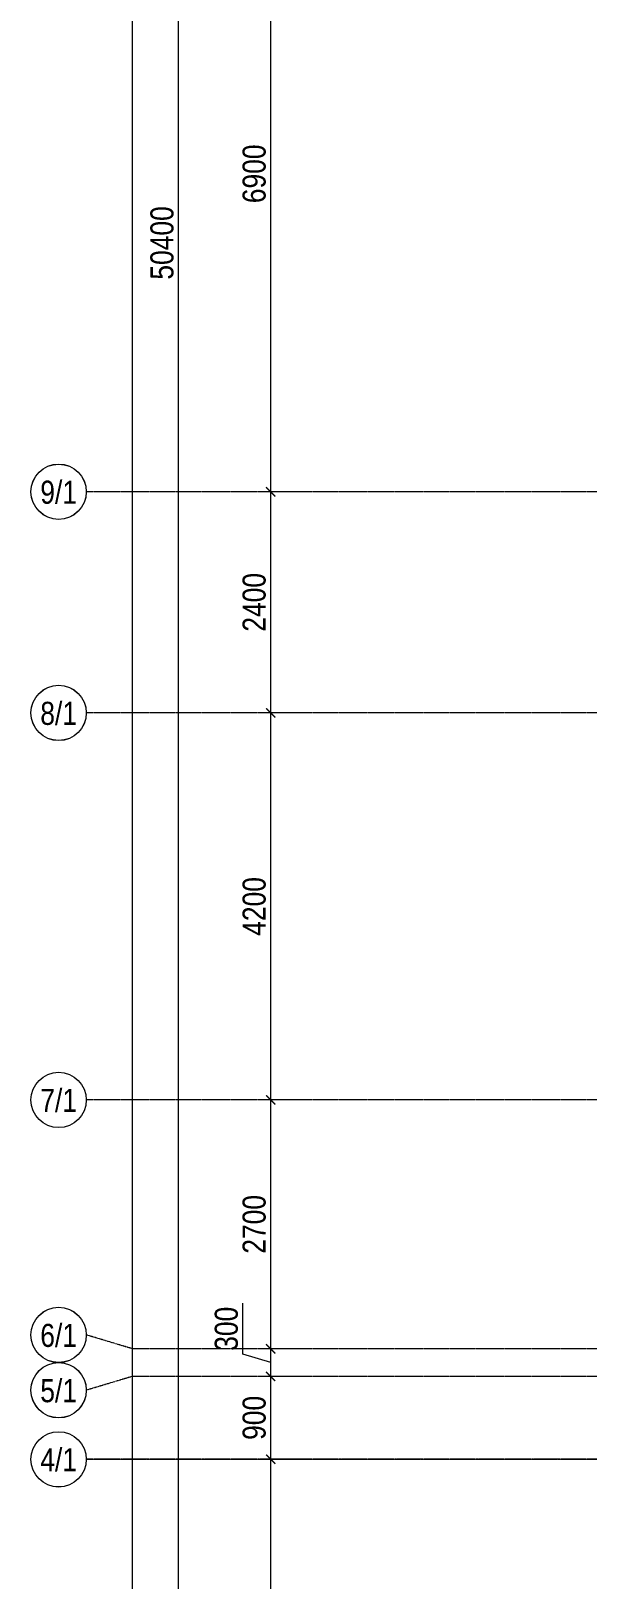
# Model space of a CAD drawing. Header units: millimetres. Extents: x 470010 to 1231400, y -134005 to 421770.
# Drawn here: x 799968 to 805999, y 146914 to 163713 of the extents above; entities that cross this region are included whole.
import ezdxf
from ezdxf.enums import TextEntityAlignment as Align

# ---------------------------------------------------------------- set-up
doc = ezdxf.new("R2010")
doc.units = ezdxf.units.MM
doc.linetypes.add('CENTER2', pattern=[28.575, 19.05, -3.175, 3.175, -3.175])
doc.layers.get('Defpoints').update_dxf_attribs({"color": 140})
doc.layers.add('РД_Оси_100', color=7, linetype='Continuous', lineweight=0, true_color=0x525252)
doc.layers.add('РД_Оси_размер', color=8, linetype='Continuous', lineweight=0)
doc.styles.add('style1', font='ARIALN.TTF')
doc.styles.add('ккк', font='isocpeur.ttf', dxfattribs={"width": 0.85, "oblique": 15})
doc.dimstyles.new('Dim100_ареал', dxfattribs={"dimscale": 100, "dimtxt": 2.5, "dimasz": 1, "dimexe": 1, "dimexo": 1, "dimgap": 0.5, "dimtad": 1, "dimzin": 12, "dimdsep": 46, "dimtxsty": 'style1', "dimblk": 'ARCHTICK', "dimcen": 1, "dimdle": 1, "dimclrd": 256, "dimclre": 256, "dimaunit": 1, "dimadec": 0, "dimazin": 3, "dimtfac": 1, "dimtmove": 1, "dimatfit": 3, "dimldrblk": 'OPEN30', "dimfxl": 4, "dimfxlon": 1, "dimtolj": 1, "dimtzin": 0, "dimlwd": 9, "dimlwe": 9, "dimarcsym": 0})

# ---------------------------------------------------------------- blocks, each defined once
blk = doc.blocks.new('A-iden')
at = {"linetype": 'Continuous', "lineweight": 5}
blk.add_circle((0, -4), 3, dxfattribs=at)
at = {"color": 0, "linetype": 'Continuous', "lineweight": 20, "style": 'ккк', "width": 0.85}
blk.add_attdef('ID', text='', height=4, dxfattribs=at).set_placement((0.31, -3.85), align=Align.MIDDLE_CENTER)
blk = doc.blocks.new('_ArchTick')
at = {"color": 0, "linetype": 'ByBlock', "const_width": 0.15}
blk.add_lwpolyline([(-0.5, -0.5), (0.5, 0.5)], dxfattribs=at)
blk = doc.blocks.new('*D154')
at = {"layer": 'Defpoints', "color": 0, "transparency": 16777216}
for p in [(-5455, 134700), (-2955, 134700), (-2955, 0)]:
    blk.add_point(p, dxfattribs=at)
at = {"layer": 'РД_Оси_размер', "lineweight": 9, "transparency": 16777216}
for p, q in [((-5455, -100), (-5455, 134800)), ((-5055, 134700), (-5555, 134700)), ((-5055, 0), (-5555, 0))]:
    blk.add_line(p, q, dxfattribs=at)
at = {"layer": 'РД_Оси_размер', "lineweight": 9, "transparency": 16777216, "xscale": 100, "yscale": 100, "zscale": 100}
for p, rotation in [((-5455, 134700), 90), ((-5455, 0), 270)]:
    blk.add_blockref('_ArchTick', p, dxfattribs=dict(at, rotation=rotation))
at = {"layer": 'РД_Оси_размер', "color": 0, "transparency": 16777216, "insert": (-5633, 67350), "char_height": 250, "attachment_point": 5, "rotation": 90, "style": 'style1'}
blk.add_mtext('\\A1;134700', dxfattribs=at)
blk = doc.blocks.new('_Open30')
at = {"color": 0, "linetype": 'ByBlock', "lineweight": -2}
for p, q in [((-1, 0.27), (0, 0)), ((0, 0), (-1, -0.27)), ((0, 0), (-1, 0))]:
    blk.add_line(p, q, dxfattribs=at)
blk = doc.blocks.new('*D155')
at = {"layer": 'Defpoints', "color": 0, "transparency": 16777216}
for p in [(-3955, 25500), (-2955, 25500), (-2955, 21300)]:
    blk.add_point(p, dxfattribs=at)
at = {"layer": 'РД_Оси_размер', "lineweight": 9, "transparency": 16777216}
for p, q in [((-3955, 21200), (-3955, 25600)), ((-3555, 25500), (-4055, 25500)), ((-3555, 21300), (-4055, 21300))]:
    blk.add_line(p, q, dxfattribs=at)
at = {"layer": 'РД_Оси_размер', "lineweight": 9, "transparency": 16777216, "xscale": 100, "yscale": 100, "zscale": 100}
for p, rotation in [((-3955, 25500), 90), ((-3955, 21300), 270)]:
    blk.add_blockref('_ArchTick', p, dxfattribs=dict(at, rotation=rotation))
at = {"layer": 'РД_Оси_размер', "color": 0, "transparency": 16777216, "insert": (-4133, 23400), "char_height": 250, "attachment_point": 5, "rotation": 90, "style": 'style1'}
blk.add_mtext('\\A1;4200', dxfattribs=at)
blk = doc.blocks.new('*D156')
at = {"layer": 'Defpoints', "color": 0, "transparency": 16777216}
for p in [(-3955, 26400), (-2955, 26400), (-2955, 25500)]:
    blk.add_point(p, dxfattribs=at)
at = {"layer": 'РД_Оси_размер', "lineweight": 9, "transparency": 16777216}
for p, q in [((-3555, 26400), (-4055, 26400)), ((-3955, 25400), (-3955, 26500)), ((-3555, 25500), (-4055, 25500))]:
    blk.add_line(p, q, dxfattribs=at)
at = {"layer": 'РД_Оси_размер', "lineweight": 9, "transparency": 16777216, "xscale": 100, "yscale": 100, "zscale": 100}
for p, rotation in [((-3955, 26400), 90), ((-3955, 25500), 270)]:
    blk.add_blockref('_ArchTick', p, dxfattribs=dict(at, rotation=rotation))
at = {"layer": 'РД_Оси_размер', "color": 0, "transparency": 16777216, "insert": (-4133, 25950), "char_height": 250, "attachment_point": 5, "rotation": 90, "style": 'style1'}
blk.add_mtext('\\A1;900', dxfattribs=at)
blk = doc.blocks.new('*D157')
at = {"layer": 'Defpoints', "color": 0, "transparency": 16777216}
for p in [(-3955, 26700), (-2955, 26700), (-2955, 26400)]:
    blk.add_point(p, dxfattribs=at)
at = {"layer": 'РД_Оси_размер', "lineweight": 9, "transparency": 16777216}
for p, q in [((-4258, 26641), (-4258, 27193)), ((-3955, 26300), (-3955, 26800)), ((-3955, 26550), (-4258, 26641)), ((-3555, 26700), (-4055, 26700)), ((-3555, 26400), (-4055, 26400))]:
    blk.add_line(p, q, dxfattribs=at)
at = {"layer": 'РД_Оси_размер', "lineweight": 9, "transparency": 16777216, "xscale": 100, "yscale": 100, "zscale": 100}
for p, rotation in [((-3955, 26700), 90), ((-3955, 26400), 270)]:
    blk.add_blockref('_ArchTick', p, dxfattribs=dict(at, rotation=rotation))
at = {"layer": 'РД_Оси_размер', "color": 0, "transparency": 16777216, "insert": (-4435, 26917), "char_height": 250, "attachment_point": 5, "rotation": 90, "style": 'style1'}
blk.add_mtext('\\A1;300', dxfattribs=at)
blk = doc.blocks.new('*D158')
at = {"layer": 'Defpoints', "color": 0, "transparency": 16777216}
for p in [(-3955, 29400), (-2955, 29400), (-2955, 26700)]:
    blk.add_point(p, dxfattribs=at)
at = {"layer": 'РД_Оси_размер', "lineweight": 9, "transparency": 16777216}
for p, q in [((-3555, 29400), (-4055, 29400)), ((-3955, 26600), (-3955, 29500)), ((-3555, 26700), (-4055, 26700))]:
    blk.add_line(p, q, dxfattribs=at)
at = {"layer": 'РД_Оси_размер', "lineweight": 9, "transparency": 16777216, "xscale": 100, "yscale": 100, "zscale": 100}
for p, rotation in [((-3955, 29400), 90), ((-3955, 26700), 270)]:
    blk.add_blockref('_ArchTick', p, dxfattribs=dict(at, rotation=rotation))
at = {"layer": 'РД_Оси_размер', "color": 0, "transparency": 16777216, "insert": (-4133, 28050), "char_height": 250, "attachment_point": 5, "rotation": 90, "style": 'style1'}
blk.add_mtext('\\A1;2700', dxfattribs=at)
blk = doc.blocks.new('*D159')
at = {"layer": 'Defpoints', "color": 0, "transparency": 16777216}
for p in [(-3955, 33600), (-2955, 33600), (-2955, 29400)]:
    blk.add_point(p, dxfattribs=at)
at = {"layer": 'РД_Оси_размер', "lineweight": 9, "transparency": 16777216}
for p, q in [((-3555, 33600), (-4055, 33600)), ((-3955, 29300), (-3955, 33700)), ((-3555, 29400), (-4055, 29400))]:
    blk.add_line(p, q, dxfattribs=at)
at = {"layer": 'РД_Оси_размер', "lineweight": 9, "transparency": 16777216, "xscale": 100, "yscale": 100, "zscale": 100}
for p, rotation in [((-3955, 33600), 90), ((-3955, 29400), 270)]:
    blk.add_blockref('_ArchTick', p, dxfattribs=dict(at, rotation=rotation))
at = {"layer": 'РД_Оси_размер', "color": 0, "transparency": 16777216, "insert": (-4133, 31500), "char_height": 250, "attachment_point": 5, "rotation": 90, "style": 'style1'}
blk.add_mtext('\\A1;4200', dxfattribs=at)
blk = doc.blocks.new('*D160')
at = {"layer": 'Defpoints', "color": 0, "transparency": 16777216}
for p in [(-3955, 36000), (-2955, 36000), (-2955, 33600)]:
    blk.add_point(p, dxfattribs=at)
at = {"layer": 'РД_Оси_размер', "lineweight": 9, "transparency": 16777216}
for p, q in [((-3555, 36000), (-4055, 36000)), ((-3955, 33500), (-3955, 36100)), ((-3555, 33600), (-4055, 33600))]:
    blk.add_line(p, q, dxfattribs=at)
at = {"layer": 'РД_Оси_размер', "lineweight": 9, "transparency": 16777216, "xscale": 100, "yscale": 100, "zscale": 100}
for p, rotation in [((-3955, 36000), 90), ((-3955, 33600), 270)]:
    blk.add_blockref('_ArchTick', p, dxfattribs=dict(at, rotation=rotation))
at = {"layer": 'РД_Оси_размер', "color": 0, "transparency": 16777216, "insert": (-4133, 34800), "char_height": 250, "attachment_point": 5, "rotation": 90, "style": 'style1'}
blk.add_mtext('\\A1;2400', dxfattribs=at)
blk = doc.blocks.new('*D161')
at = {"layer": 'Defpoints', "color": 0, "transparency": 16777216}
for p in [(-3955, 42900), (-2955, 42900), (-2955, 36000)]:
    blk.add_point(p, dxfattribs=at)
at = {"layer": 'РД_Оси_размер', "lineweight": 9, "transparency": 16777216}
for p, q in [((-3555, 42900), (-4055, 42900)), ((-3955, 35900), (-3955, 43000)), ((-3555, 36000), (-4055, 36000))]:
    blk.add_line(p, q, dxfattribs=at)
at = {"layer": 'РД_Оси_размер', "lineweight": 9, "transparency": 16777216, "xscale": 100, "yscale": 100, "zscale": 100}
for p, rotation in [((-3955, 42900), 90), ((-3955, 36000), 270)]:
    blk.add_blockref('_ArchTick', p, dxfattribs=dict(at, rotation=rotation))
at = {"layer": 'РД_Оси_размер', "color": 0, "transparency": 16777216, "insert": (-4133, 39450), "char_height": 250, "attachment_point": 5, "rotation": 90, "style": 'style1'}
blk.add_mtext('\\A1;6900', dxfattribs=at)
blk = doc.blocks.new('*D198')
at = {"layer": 'Defpoints', "color": 0, "transparency": 16777216}
for p in [(-4955, 63900), (-2955, 63900), (-2955, 13500)]:
    blk.add_point(p, dxfattribs=at)
at = {"layer": 'РД_Оси_размер', "lineweight": 9, "transparency": 16777216}
for p, q in [((-4555, 63900), (-5055, 63900)), ((-4955, 13400), (-4955, 64000)), ((-4555, 13500), (-5055, 13500))]:
    blk.add_line(p, q, dxfattribs=at)
at = {"layer": 'РД_Оси_размер', "lineweight": 9, "transparency": 16777216, "xscale": 100, "yscale": 100, "zscale": 100}
for p, rotation in [((-4955, 63900), 90), ((-4955, 13500), 270)]:
    blk.add_blockref('_ArchTick', p, dxfattribs=dict(at, rotation=rotation))
at = {"layer": 'РД_Оси_размер', "color": 0, "transparency": 16777216, "insert": (-5133, 38700), "char_height": 250, "attachment_point": 5, "rotation": 90, "style": 'style1'}
blk.add_mtext('\\A1;50400', dxfattribs=at)
blk = doc.blocks.new('СОШ_2200_АР_ОСИ_М100_28.05.24')
at = {"layer": 'РД_Оси_100', "color": 251, "linetype": 'CENTER2', "true_color": 0x636466}
for p, q in [((29555, 36000), (-5954.958, 36000)), ((29555, 33600), (-5954.958, 33600)), ((29555, 29400), (-5954.958, 29400))]:
    blk.add_line(p, q, dxfattribs=at)
for points in [[(29555, 26700), (-5454.958, 26700), (-5954.958, 26850)], [(29555, 26400), (-5454.958, 26400), (-5954.958, 26250)], [(29555, 25500), (-5954.958, 25500)]]:
    blk.add_lwpolyline(points, dxfattribs=at)
at = {"layer": 'РД_Оси_100', "color": 251, "true_color": 0x636466}
ref = blk.add_blockref('A-iden', (-6254.958, 36400), dxfattribs=dict(at, xscale=100, yscale=100, zscale=100))
ref.add_attrib('ID', '9/1', dxfattribs={"layer": '0', "linetype": 'Continuous', "height": 250, "style": 'style1'}).set_placement((-6254.958, 36000), align=Align.MIDDLE)
ref = blk.add_blockref('A-iden', (-6254.958, 34000), dxfattribs=dict(at, xscale=100, yscale=100, zscale=100))
ref.add_attrib('ID', '8/1', dxfattribs={"layer": '0', "linetype": 'Continuous', "height": 250, "style": 'style1'}).set_placement((-6254.958, 33600), align=Align.MIDDLE)
ref = blk.add_blockref('A-iden', (-6254.958, 29800), dxfattribs=dict(at, xscale=100, yscale=100, zscale=100))
ref.add_attrib('ID', '7/1', dxfattribs={"layer": '0', "linetype": 'Continuous', "height": 250, "style": 'style1'}).set_placement((-6254.958, 29400), align=Align.MIDDLE)
ref = blk.add_blockref('A-iden', (-6254.958, 27250), dxfattribs=dict(at, xscale=100, yscale=100, zscale=100))
ref.add_attrib('ID', '6/1', dxfattribs={"layer": '0', "linetype": 'Continuous', "height": 250, "style": 'style1'}).set_placement((-6254.958, 26850), align=Align.MIDDLE)
ref = blk.add_blockref('A-iden', (-6254.957, 26650), dxfattribs=dict(at, xscale=100, yscale=100, zscale=100))
ref.add_attrib('ID', '5/1', dxfattribs={"layer": '0', "linetype": 'Continuous', "height": 250, "style": 'style1'}).set_placement((-6254.957, 26250), align=Align.MIDDLE)
ref = blk.add_blockref('A-iden', (-6254.958, 25900), dxfattribs=dict(at, xscale=100, yscale=100, zscale=100))
ref.add_attrib('ID', '4/1', dxfattribs={"layer": '0', "linetype": 'Continuous', "height": 250, "style": 'style1'}).set_placement((-6254.958, 25500), align=Align.MIDDLE)
at = {"layer": 'РД_Оси_размер', "color": 251, "true_color": 0x636466}
for base, p1, p2, picture, middle in [((-5454.958, 134700), (-2954.958, 0), (-2954.958, 134700), '*D154', (-5632.601, 67350)), ((-4954.958, 63900), (-2954.958, 13500), (-2954.958, 63900), '*D198', (-5132.601, 38700)), ((-3954.958, 42900), (-2954.958, 36000), (-2954.958, 42900), '*D161', (-4132.601, 39450)), ((-3954.958, 36000), (-2954.958, 33600), (-2954.958, 36000), '*D160', (-4132.601, 34800)), ((-3954.958, 33600), (-2954.958, 29400), (-2954.958, 33600), '*D159', (-4132.601, 31500)), ((-3954.958, 29400), (-2954.958, 26700), (-2954.958, 29400), '*D158', (-4132.601, 28050)), ((-3954.958, 26700), (-2954.958, 26400), (-2954.958, 26700), '*D157', (-4435.244, 26690.793)), ((-3954.958, 26400), (-2954.958, 25500), (-2954.958, 26400), '*D156', (-4132.601, 25950)), ((-3954.958, 25500), (-2954.958, 21300), (-2954.958, 25500), '*D155', (-4132.601, 23400))]:
    dim = blk.add_linear_dim(base=base, p1=p1, p2=p2, angle=90, dimstyle='Dim100_ареал', dxfattribs=at)
    dim.commit()
    dim.dimension.update_dxf_attribs({"geometry": picture, "text_midpoint": middle})
blk = doc.blocks.new('A$C9108343f')
at = {"layer": 'РД_Оси_100'}
blk.add_blockref('СОШ_2200_АР_ОСИ_М100_28.05.24', (140804, 223079), dxfattribs=at)
at = {"layer": 'Defpoints', "color": 18, "true_color": 0x000000, "style": 'style1'}
for p in [(143949, 316089), (143975, 281640), (143890, 273245), (143840, 264277), (143968, 254892), (12252, 104178), (12383, 96023)]:
    blk.add_attdef('АР-ПОМЕЩЕНИЕ:НАИМЕНОВАНИЕ', text='', height=100, dxfattribs=at).set_placement(p, align=Align.MIDDLE)
at = {"layer": 'Defpoints', "color": 18, "true_color": 0x000000, "style": 'style1', "flags": 8}
for p in [(143951, 279099), (143848, 269251), (143875, 260094), (144050, 250825), (163419, 238153), (143343, 237876), (155897, 237966), (183037, 237966)]:
    blk.add_attdef('АР-ПОМЕЩЕНИЕ:НАИМЕНОВАНИЕ', text='', height=100, dxfattribs=at).set_placement(p, align=Align.MIDDLE)

msp = doc.modelspace()

# ---------------------------------------------------------------- block references
msp.add_blockref('A$C9108343f', (665718.612, -100366.242))
at = {"layer": 'РД_Оси_100'}
msp.add_blockref('СОШ_2200_АР_ОСИ_М100_28.05.24', (806522.706, 122713.251), dxfattribs=at)

doc.saveas('drawing.dxf')
